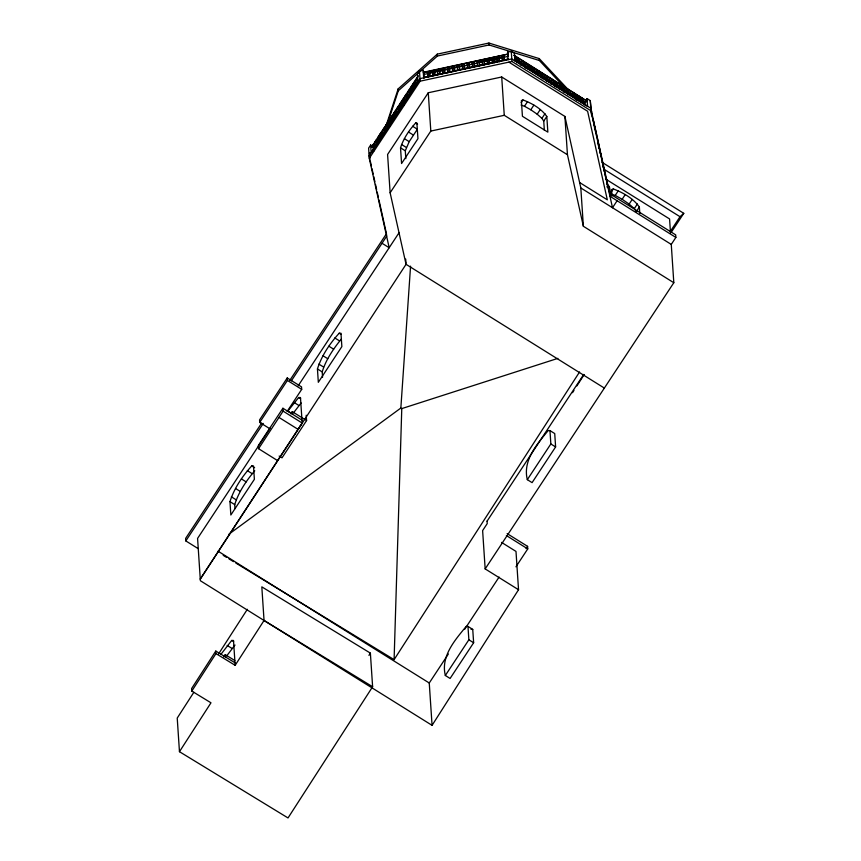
<?xml version="1.0" encoding="UTF-8"?>
<svg xmlns="http://www.w3.org/2000/svg" width="861" height="861" viewBox="0 0 861 861"><rect width="100%" height="100%" fill="white"/><g stroke="black" fill="none" stroke-linecap="round" stroke-linejoin="round"><path stroke-width="1.29" d="M235.817 563.04L394.101 659.644L401.775 408.598L400.849 408.039L410.568 266.135M229.962 501.64C234.181 488.295 242.361 476.187 251.756 465.898L253.489 465.941L254.382 479.308L230.845 515.007L229.962 501.64L234.73 504.621L234.999 508.625M234.73 504.621C238.605 492.051 246.289 480.718 254.748 470.773M317.44 368.938C321.659 355.593 329.838 343.485 339.234 333.185L340.967 333.239L341.86 346.606L318.322 382.306L317.44 368.938L322.208 371.909L322.563 377.258M322.208 371.909C325.867 359.704 333.401 348.845 341.343 339.019M400.526 147.823C403.465 138.535 409.158 130.119 415.691 122.962L416.896 122.994L417.94 138.686L401.57 163.525L400.526 147.823L405.294 150.804L405.822 158.65M405.294 150.804L409.19 141.656L417.381 129.236L412.613 126.266M385.782 126.61L398.18 88.855L437.302 54.125L488.93 43.05L539.244 58.602L568.368 89.781M387.558 123.489L398.309 90.76L398.18 88.855M270.074 428.412L197.578 538.405L200.387 580.745L432.071 725.349L518.537 589.731L515.997 551.417L501.532 542.387M215.788 651.056L191.626 688.542L191.788 691.082L210.977 702.802L179.465 751.696L288.026 817.95L372.619 686.744L370.381 653.122L261.819 586.858L264.047 620.48L235.15 665.316L215.96 653.596L215.788 651.056L234.978 662.766M191.788 691.082L215.96 653.596M193.854 692.276L177.226 718.074L179.465 751.696M218.436 654.145L247.355 609.287M223.817 656.868L225.238 654.661L234.827 660.516M368.938 655.361L370.381 653.122M394.101 659.644L579.561 371.963M572.511 392.691L573.964 390.431M576.87 385.932L584.135 374.664M277.64 460.646L258.569 448.689L283.097 411.127L282.914 408.243L301.974 420.136M200.279 579.087L406.048 264.316L390.13 192.789L387.59 154.463L428.272 92.751L501.715 76.995L564.902 116.429L580.82 187.956L583.371 226.282L673.808 282.72L485.163 568.906L518.537 589.731M372.781 146.348L370.66 145.025L368.616 148.124L369.283 158.316L389.183 247.72L382.026 243.265M423.687 72.593L423.16 70.193L419.468 70.989L417.413 74.089L417.929 81.73M374.266 146.37L373.147 148.07L371.554 147.08L418.285 75.714M371.554 147.08L373.792 143.679L374.104 148.275L371.887 152.096L417.919 82.269M374.815 142.13L376.548 139.504L376.849 144.099L375.127 146.725L374.815 142.13L376.408 143.12L376.558 145.412M379.292 135.328L379.604 139.934L377.871 142.549L377.57 137.954L382.047 131.163L382.349 135.758L380.627 138.373L380.314 133.778L381.907 134.768M383.07 129.613L384.802 126.987L385.104 131.582L383.371 134.208L383.07 129.613L384.663 130.603L384.813 132.895M385.825 125.437L387.547 122.811L387.848 127.417L386.126 130.033L385.825 125.437L387.407 126.427L387.558 128.73M388.569 121.261L390.302 118.646L390.603 123.241L388.881 125.857L388.569 121.261L390.162 122.251L390.388 125.706M391.325 117.085L393.046 114.47L393.359 119.066L391.626 121.692L391.325 117.085L392.907 118.086L393.068 120.379M394.069 112.92L395.802 110.294L396.103 114.89L394.381 117.516L394.069 112.92L395.662 113.91L395.812 116.203M396.824 108.744L398.546 106.129L398.858 110.725L397.125 113.34L396.824 108.744L398.417 109.734L398.568 112.038M399.569 104.568L401.301 101.953L401.603 106.549L399.881 109.164L399.569 104.568L401.161 105.559L401.312 107.862M402.324 100.403L404.046 97.777L404.358 102.373L402.625 104.999L402.324 100.403L403.917 101.394L404.143 104.838M405.079 96.228L406.801 93.601L407.102 98.208L405.38 100.823L405.079 96.228L406.661 97.218L406.812 99.521M407.823 92.052L409.556 89.436L409.858 94.032L408.125 96.647L407.823 92.052L409.416 93.042L409.567 95.345M410.579 87.887L412.301 85.261L412.613 89.856L410.88 92.482L410.579 87.887L412.161 88.877L412.322 91.169M413.323 83.711L415.056 81.085L415.357 85.68L413.635 88.306L413.323 83.711L414.916 84.701L415.067 87.004M418.059 81.591L416.38 84.13L416.078 79.535L417.757 76.984M378.227 139.88L379.69 137.663M395.038 114.395L396.501 112.178M403.077 102.201L404.53 99.984M379.314 141.247L379.163 138.944L380.314 137.2M392.907 118.086L394.058 116.332M406.661 97.218L407.813 95.474M369.283 158.316L420.136 81.171L419.468 70.989M390.13 192.789L430.812 131.066L428.272 92.751M287.133 411.45L301.705 389.355L301.533 386.88L287.23 377.957L259.559 419.942L259.721 422.417L269.622 428.595M259.721 422.417L287.402 380.433L287.23 377.957M261.69 423.009L185.653 538.373L185.815 540.923L198.342 548.737M289.748 380.454L386.46 233.729L386.632 236.28L291.298 380.906M185.815 540.923L263.272 423.429M282.914 408.243L258.354 445.492L258.569 448.689M298.186 385.771L399.203 232.513M516.729 62.778L516.503 59.323L517.526 57.773L517.827 62.369M521.002 65.447L520.765 61.992L521.798 60.442L522.1 65.038M290.835 413.84L292.277 411.644L306.581 420.566L282.021 457.826L279.158 456.039M525.275 68.105L525.038 64.661L526.06 63.111L526.372 67.707M529.472 69.623L529.311 67.33L530.333 65.77L530.645 70.376M533.734 72.292L533.583 69.989L534.606 68.439L534.918 73.034M200.269 579.055L302.168 423.031L283.097 411.127M538.007 74.961L537.856 72.658L538.878 71.108L539.19 75.703M521.131 102.739L522.971 99.941C531.969 103.331 541.171 108.497 546.81 116.45L547.854 132.142L522.423 116.278L521.389 100.576L522.971 99.941M542.355 78.771L542.129 75.327L543.151 73.777L543.463 78.373M521.045 105.02L524.478 106.258L527.545 101.609M546.627 81.44L546.401 77.996L547.424 76.435L547.736 81.042M524.478 106.258L530.806 109.777L533.874 105.117M550.9 84.109L550.674 80.654L551.697 79.104L551.998 83.7M544.346 130.259L543.743 121.1L541.924 118.344L537.189 114.201L540.256 109.541M559.446 89.436L559.22 85.992L560.242 84.443L560.543 89.038M541.924 118.344L544.991 113.684M563.718 92.105L563.492 88.661L564.515 87.101L564.816 91.707M543.743 121.1L546.81 116.45M567.991 94.775L567.765 91.32L568.787 89.77L569.089 94.366M572.188 96.292L572.038 93.989L573.06 92.439L573.361 97.035M573.62 94.979L574.642 93.429L574.868 98.52M576.536 100.102L576.31 96.658L577.333 95.108L577.634 99.704M580.809 102.771L580.583 99.327L581.605 97.767L581.907 102.373M585.717 100.672L587.073 98.606L590.259 100.586L591.561 111.822M582.165 100.317L585.641 102.481L586.664 100.931L514.017 55.179M610.847 192.67L613.301 188.946C623.138 192.649 633.19 198.31 639.368 206.995L639.798 213.431M611.482 194.059L615.228 195.425L618.295 190.765M617.111 200.753L612.505 207.738L590.937 110.768L590.259 100.586M615.228 195.425L622.148 199.268L625.215 194.608M639.368 206.995L636.301 211.655L634.309 208.631L629.133 204.1L632.2 199.44M634.309 208.631L637.377 203.982M670.418 231.286L680.018 216.714L683.774 213.324L602.108 162.352M671.193 232.405L683.774 213.324M487.068 521.153L583.726 374.427M673.808 282.72L671.268 244.406L675.863 237.421L675.702 234.881L609.792 193.747L590.764 108.228L511.778 58.925L419.974 78.62L369.121 155.766L369.918 159.36M527.319 479.663L550.846 443.964L549.964 430.597L548.22 430.554C536.963 444.211 522.552 460.527 527.319 479.663L532.087 482.634L555.614 446.934L554.732 433.567L549.964 430.597M432.071 725.349L429.252 682.999L448.366 654.005M464.542 629.477L499.089 577.064M526.103 548.586L527.578 546.348L507.14 533.594M515.943 566.807L527.75 548.898L527.578 546.348M445.331 675.487L468.868 639.788L467.975 626.421L466.242 626.377C454.974 640.035 440.574 656.362 445.331 675.487L450.099 678.457L473.636 642.758L472.743 629.402L467.975 626.421M221.083 654.134L231.717 640.444L233.503 640.476L235.15 665.316M226.637 655.974L234.999 645.04M278.986 417.434L298.046 429.338L302.168 423.074L300.478 397.556L298.659 397.513L287.865 411.095L291.675 413.474M293.407 412.989L301.124 402.959M398.309 90.76L437.431 56.03L489.059 44.955L539.373 60.507L564.859 87.8M435.989 75.337L437.969 73.572M439.949 71.818L441.93 70.053M228.961 534.154L400.849 408.039M613.301 188.946L611.558 189.635L611.988 196.071M401.775 408.598L557.896 358.37M508.087 59.721L507.57 52.08L511.273 51.294L514.447 53.274L514.964 60.916M423.461 72.647L507.85 54.114L423.429 72.227L423.86 74.444L427.906 73.583L427.508 71.775L427.809 76.381M429.026 72.905L445.912 69.289M448.506 68.729L461.496 65.942M479.674 62.046L486.174 60.647M488.768 60.087L492.664 59.258M495.258 58.699L501.759 57.31M429.983 76.629L429.747 73.185L432.868 72.518L433.018 74.81M434.945 75.564L434.719 72.12L437.84 71.452L437.431 69.644L437.743 74.25M439.906 74.498L439.68 71.054L442.802 70.387L442.403 68.579L442.705 73.185M444.803 72.281L444.653 69.989L447.763 69.321L447.365 67.513L447.666 72.12M449.84 72.367L449.614 68.923L452.735 68.256L452.337 66.458L452.638 71.054M454.812 71.302L454.576 67.858L457.697 67.19L457.299 65.393L457.6 69.989M459.774 70.236L459.548 66.792L462.658 66.125L462.26 64.327L462.572 68.923M464.736 69.171L464.51 65.727L467.631 65.059L467.232 63.262L467.534 67.858M469.708 68.105L469.471 64.661L472.592 63.994L472.194 62.196L472.495 66.792M474.669 67.04L474.443 63.596L477.564 62.928M479.642 65.974L479.405 62.53L482.526 61.863L482.128 60.066L482.429 64.661M484.603 64.909L484.377 61.465L487.487 60.797L487.089 59L487.401 63.596M489.565 63.843L489.339 60.399L497.421 58.666M499.498 61.712L499.272 58.268L502.393 57.601L501.985 55.804L502.297 60.399M504.385 59.506L504.234 57.203L508.281 56.342L507.882 54.534M420.136 81.171L511.951 61.475L590.937 110.768M430.812 131.066L504.266 115.309L567.453 154.743L583.371 226.282M606.887 186.923L609.34 186.396L610.481 195.081M471.01 629.348L472.743 629.402M488.381 58.763L497.292 61.518M223.193 555.334L226.637 557.433M228.929 558.843L233.514 561.641M264.047 620.48L372.619 686.744M231.717 640.444L233.632 641.617M227.164 645.438L231.964 648.376M514.039 55.61L586.664 100.931M515.265 58.15L517.536 59.57M523.208 63.111L525.479 64.521M527.739 65.942L530.01 67.352M536.823 71.603L539.094 73.024M553.849 82.225L556.109 83.646M561.792 87.187L564.052 88.608M514.76 58.247L516.503 59.323M518.979 60.873L520.765 61.992M523.251 63.542L525.038 64.661M527.524 66.211L529.311 67.33M531.797 68.88L533.583 69.989M536.069 71.538L537.856 72.658M540.342 74.207L542.129 75.327M544.615 76.877L546.401 77.996M548.887 79.546L550.674 80.654M553.16 82.204L556.54 84.313M557.433 84.873L559.22 85.992M561.706 87.542L563.492 88.661M565.978 90.211L567.765 91.32M570.251 92.87L572.038 93.989M574.513 95.539L576.31 96.658M578.786 98.208L580.583 99.327M514.351 60.205L586.998 105.957M508.894 62.132L587.611 111.263L607.306 199.806L579.604 182.51M603.744 169.111L680.018 216.714M606.241 179.432L669.578 218.952L670.504 232.954M675.863 237.421L609.965 196.286L609.34 186.396M416.078 79.535L417.66 80.525L417.822 82.828M580.82 187.956L671.268 244.406M415.691 122.962L417.596 124.145M408.491 132.013L413.258 134.994M404.422 138.675L409.19 141.656M401.517 144.465L406.284 147.435M377.57 137.954L379.163 138.944M371.532 146.65L373.114 147.64M406.048 264.316L604.357 388.085M550.846 443.964L555.614 446.934M339.234 333.185L341.139 334.38M334.8 337.942L339.568 340.913M328.88 346.208L333.648 349.179M323.036 355.787L327.804 358.757M318.85 364.106L323.618 367.077M287.402 380.433L301.705 389.355M298.659 397.513L300.575 398.697M294.042 402.464L298.81 405.434M506.365 535.542L527.75 548.898M251.756 465.898L254.619 467.684M247.333 470.644L252.101 473.615M241.403 478.91L246.171 481.891M235.559 488.488L240.327 491.47M468.868 639.788L473.636 642.758M231.372 496.808L236.14 499.789M218.016 551.158L429.252 682.999M530.806 109.777L537.189 114.201M622.148 199.268L629.133 204.1M570.316 93.645L573.049 96.561M574.739 96.604L575.32 99.187M507.57 52.08L508.108 54.48M504.234 57.203L503.836 55.405L504.137 60.001M499.272 58.268L498.874 56.471L499.176 61.066M489.339 60.399L488.94 58.602L489.242 63.197M484.377 61.465L483.968 59.667L484.28 64.263M479.405 62.53L479.007 60.733L479.308 65.328M474.443 63.596L474.045 61.798L474.346 66.394M469.471 64.661L469.073 62.864L469.385 67.459M464.51 65.727L464.111 63.929L464.413 68.525M459.548 66.792L459.15 64.995L459.451 69.59M454.576 67.858L454.177 66.06L454.49 70.656M449.614 68.923L449.216 67.126L449.517 71.721M444.653 69.989L444.244 68.191L444.556 72.787M439.68 71.054L439.282 69.257L439.584 73.852M434.719 72.12L434.321 70.322L434.622 74.918M429.747 73.185L429.348 71.388L429.661 75.983M370.273 160.964L371.425 166.162M372.006 168.767L373.168 173.965M373.739 176.559L374.901 181.757M375.482 184.351L376.634 189.549M377.215 192.154L378.366 197.352M378.948 199.946L386.169 232.438M607.651 184.211L607.877 187.655M607.253 182.414L607.554 187.009M606.574 179.379L606.876 183.974M606.176 177.57L606.327 179.874M605.1 172.738L605.326 176.193M604.422 169.703L604.573 172.006M604.024 167.906L604.25 171.35M603.346 164.871L603.572 168.315M602.948 163.063L603.249 167.669M602.269 160.028L602.496 163.482M601.871 158.23L602.022 160.533M600.795 153.398L601.021 156.842M600.117 150.363L600.268 152.655M599.719 148.555L600.02 153.161M599.041 145.52L599.267 148.975M598.643 143.722L598.944 148.318M597.964 140.687L598.277 145.283M597.566 138.89L597.717 141.182M596.49 134.047L596.716 137.502M595.812 131.012L595.963 133.315M595.414 129.215L595.64 132.669M594.736 126.18L594.973 129.624M594.338 124.382L594.639 128.978M593.659 121.347L593.896 124.791M593.261 119.539L593.412 121.842M592.185 114.707L592.336 117.01M591.507 111.672L591.668 113.975M591.109 109.874L591.421 114.47M587.073 98.606L587.579 106.237M585.028 101.706L585.286 105.526M583.188 98.767L583.5 103.363M578.915 96.098L579.227 100.694M570.369 90.76L570.682 95.356M566.107 88.102L566.409 92.697M564.902 116.429L567.453 154.743M561.835 85.433L562.136 90.028M557.562 82.764L557.863 87.359M555.969 81.773L556.271 86.369M554.947 83.323L555.173 86.778M553.289 80.095L553.591 84.69M549.017 77.436L549.318 82.032M544.744 74.767L545.045 79.363M540.471 72.098L540.773 76.694M539.244 58.602L539.373 60.507M536.199 69.429L536.5 74.035M531.926 66.771L532.227 71.366M527.653 64.101L527.954 68.697M523.38 61.432L523.692 66.028M519.108 58.763L519.42 63.37M511.273 51.294L511.951 61.475M501.715 76.995L504.266 115.309M497.497 59.818L497.647 62.11M497.023 56.869L497.324 61.465M494.537 62.778L493.902 57.536L494.214 62.132M492.686 63.176L492.061 57.935L492.363 62.53M488.93 43.05L489.059 44.955M487.487 60.797L487.724 64.241M477.155 61.131L477.468 65.727M472.592 63.994L472.829 67.438M467.631 65.059L467.857 68.503M462.658 66.125L462.82 68.417M487.057 521.056L487.229 523.606L482.623 530.591L485.163 568.906M452.735 68.256L452.961 71.7M447.763 69.321L448 72.765M442.802 70.387L442.952 72.679M437.302 54.125L437.431 56.03M432.47 70.71L432.771 75.316M427.906 73.583L428.132 77.027M423.956 73.788L424.215 77.608M423.16 70.193L423.666 77.824M405.692 259.032L405.961 262.992M373.922 148.286L374.094 150.826M370.66 145.025L371.166 152.666M369.498 153L369.832 158.09M306.225 415.228L306.581 420.566M292.277 411.644L292.439 414.195M225.238 654.661L225.388 656.911M508.184 59.14L423.795 77.673L508.184 59.14"/></g></svg>
